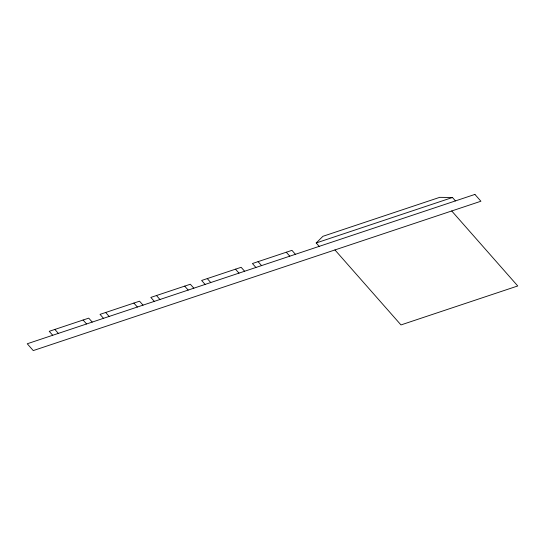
<?xml version="1.0" encoding="UTF-8"?>
<svg xmlns="http://www.w3.org/2000/svg" width="545" height="545" viewBox="0 0 545 545"><rect width="100%" height="100%" fill="white"/><g stroke="black" fill="none" stroke-linecap="round" stroke-linejoin="round"><path stroke-width="0.82" d="M319.207 246.367L316.202 242.954L322.933 236.298L439.72 197.338L452.452 197.501L455.45 200.907M316.202 242.954L452.452 197.501M451.723 210.976L517.75 285.968L400.97 324.929L334.943 249.937M295.417 254.297L291.936 250.346L252.424 263.528L255.912 267.479M286.295 252.226L289.776 256.184M258.071 261.641L261.552 265.599M244.616 271.247L241.135 267.295L201.63 280.477L205.111 284.429M235.495 269.175L238.976 273.134M207.27 278.59L210.752 282.548M193.822 288.196L190.334 284.238L150.829 297.42L154.31 301.378M184.694 286.125L188.175 290.076M156.47 295.54L159.951 299.491M143.022 305.146L139.54 301.187L100.028 314.37L103.509 318.328M133.893 303.075L137.374 307.026M105.669 312.489L109.15 316.441M92.221 322.088L88.74 318.137L49.227 331.319L52.708 335.27M83.092 320.017L86.573 323.975M54.868 329.439L58.349 333.39M474.913 194.415L27.25 343.766L33.252 350.585L480.915 201.234L474.913 194.415"/></g></svg>
